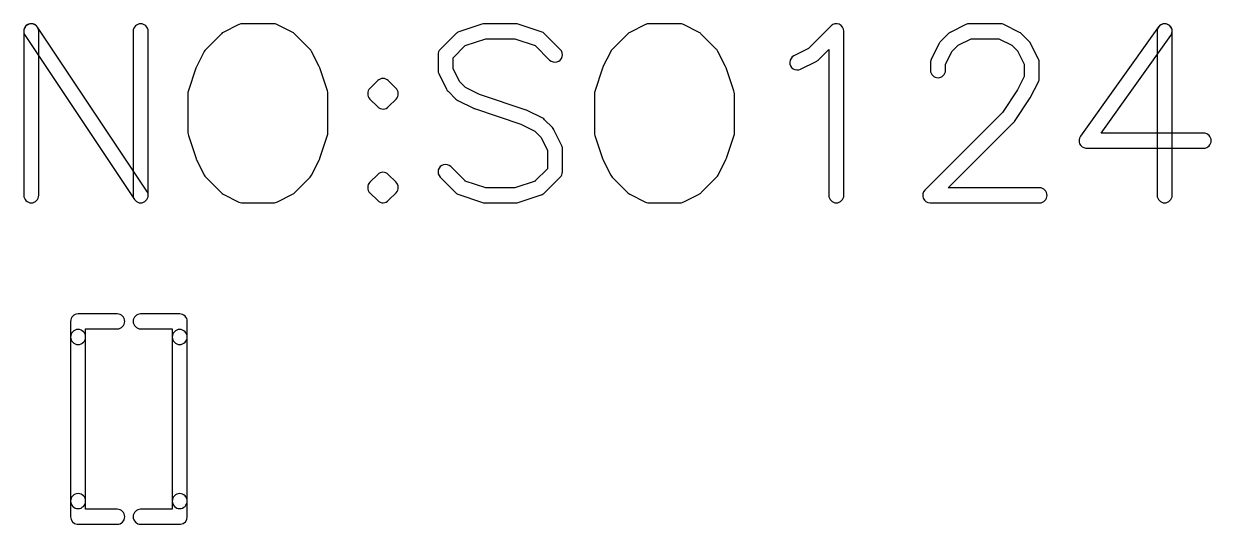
# Model space of a CAD drawing. Extents: x -27.1 to 63, y -62.3 to 29.6.
# Drawn here: x -26.98 to -3.25, y -62.31 to -52.3 of the extents above; entities that cross this region are included whole.
import ezdxf

# ---------------------------------------------------------------- set-up
doc = ezdxf.new("R2010")
doc.units = 0
doc.header["$MEASUREMENT"] = 0
doc.layers.get('0').update_dxf_attribs({"linetype": 'CONTINUOUS'})

msp = doc.modelspace()

# ---------------------------------------------------------------- linework, layer by layer
for points in [[(-26.708999, -52.368999, 0.999986), (-26.958999, -52.535), (-26.958999, -52.535), (-24.772, -55.815996), (-24.772, -55.815996, 1), (-24.522, -55.65), (-24.522, -55.65), (-26.708999, -52.368999)], [(-26.683999, -52.452002, 1), (-26.984001, -52.452002), (-26.984001, -52.452002), (-26.984001, -55.732998), (-26.984001, -55.732998, 1), (-26.683999, -55.732998), (-26.683999, -55.732998), (-26.683999, -52.452002)], [(-24.497, -52.452002, 1), (-24.797, -52.452002), (-24.797, -52.452002), (-24.797, -55.732998), (-24.797, -55.732998, 1), (-24.497, -55.732998), (-24.497, -55.732998), (-24.497, -52.452002)], [(-21.923999, -52.317998, 0.116431), (-21.990999, -52.301997), (-21.990999, -52.301997), (-22.616001, -52.301997), (-22.616001, -52.301997, 0.101346), (-22.675, -52.313999), (-22.675, -52.313999), (-22.677, -52.315), (-22.677, -52.315, 0.01119), (-22.683, -52.317998), (-22.683, -52.317998), (-22.995, -52.473999), (-22.995, -52.473999, 0.080612), (-23.034001, -52.501997), (-23.034001, -52.501997), (-23.347, -52.815), (-23.347, -52.815, 0.08661), (-23.377, -52.857002), (-23.377, -52.857002), (-23.377, -52.857998), (-23.377, -52.857998), (-23.530999, -53.165996), (-23.530999, -53.165996, 0.043406), (-23.540999, -53.19), (-23.540999, -53.19), (-23.540999, -53.191001), (-23.540999, -53.191001), (-23.695, -53.655), (-23.695, -53.655, 0.080086), (-23.703, -53.702002), (-23.703, -53.702002), (-23.703, -54.482998), (-23.703, -54.482998, 0.093862), (-23.692998, -54.537998), (-23.692998, -54.537998), (-23.692, -54.538999), (-23.692, -54.538999), (-23.538999, -54.998999), (-23.538999, -54.998999, 0.036021), (-23.530999, -55.018999), (-23.530999, -55.018999), (-23.375, -55.332002), (-23.375, -55.332002, 0.080611), (-23.347, -55.371001), (-23.347, -55.371001), (-23.034001, -55.682998), (-23.034001, -55.682998, 0.080615), (-22.995, -55.711001), (-22.995, -55.711001), (-22.683, -55.867002), (-22.683, -55.867002, 0.089404), (-22.632, -55.881997), (-22.632, -55.881997), (-22.616001, -55.883003), (-22.616001, -55.883003), (-21.990999, -55.883003), (-21.990999, -55.883003, 0.135352), (-21.913999, -55.861997), (-21.913999, -55.861997), (-21.912, -55.861001), (-21.912, -55.861001), (-21.610999, -55.711001), (-21.610999, -55.711001, 0.094851), (-21.566001, -55.677002), (-21.566001, -55.677002), (-21.26, -55.371001), (-21.26, -55.371001, 0.088129), (-21.23, -55.327998), (-21.23, -55.327998), (-21.229001, -55.326997), (-21.229001, -55.326997), (-21.075, -55.018999), (-21.075, -55.018999, 0.053504), (-21.063999, -54.988999), (-21.063999, -54.988999), (-21.063, -54.988003), (-21.063, -54.988003), (-20.911001, -54.53), (-20.911001, -54.53, 0.080086), (-20.903, -54.482998), (-20.903, -54.482998), (-20.903, -53.702002), (-20.903, -53.702002, 0.101355), (-20.915, -53.642998), (-20.915, -53.642998), (-20.915, -53.642002), (-20.915, -53.642002), (-21.067, -53.186001), (-21.067, -53.186001, 0.049506), (-21.078999, -53.158999), (-21.078999, -53.158999), (-21.078999, -53.157998), (-21.078999, -53.157998), (-21.232, -52.854004), (-21.232, -52.854004, 0.094866), (-21.266001, -52.808999), (-21.266001, -52.808999), (-21.267, -52.808003), (-21.267, -52.808003), (-21.572, -52.501997), (-21.572, -52.501997, 0.095632), (-21.618999, -52.47), (-21.618999, -52.47), (-21.621001, -52.468999), (-21.621001, -52.468999), (-21.923999, -52.317998)], [(-17.100001, -52.31, 0.080081), (-17.147001, -52.301997), (-17.147001, -52.301997), (-17.772001, -52.301997), (-17.772001, -52.301997, 0.092292), (-17.826, -52.312002), (-17.826, -52.312002), (-17.828, -52.312998), (-17.828, -52.312998), (-18.287999, -52.466001), (-18.287999, -52.466001, 0.11697), (-18.347001, -52.501997), (-18.347001, -52.501997), (-18.658999, -52.815), (-18.658999, -52.815, 0.198915), (-18.703, -52.921001), (-18.703, -52.921001), (-18.703, -53.233003), (-18.703, -53.233003, 0.11643), (-18.687001, -53.3), (-18.687001, -53.3), (-18.531, -53.612998), (-18.531, -53.612998, 0.080618), (-18.502999, -53.652002), (-18.502999, -53.652002), (-18.347001, -53.807998), (-18.347001, -53.807998, 0.080616), (-18.308, -53.836001), (-18.308, -53.836001), (-17.995, -53.991997), (-17.995, -53.991997, 0.029157), (-17.979, -53.998999), (-17.979, -53.998999), (-17.975999, -54), (-17.975999, -54), (-17.051, -54.308999), (-17.051, -54.308999), (-17.047999, -54.31), (-17.047999, -54.31), (-16.768999, -54.448999), (-16.768999, -54.448999), (-16.767001, -54.45), (-16.767001, -54.45), (-16.646, -54.571001), (-16.646, -54.571001), (-16.517001, -54.828999), (-16.517001, -54.828999), (-16.516, -54.83), (-16.516, -54.83), (-16.516, -55.202998), (-16.516, -55.202998), (-16.759, -55.446001), (-16.759, -55.446001), (-16.761, -55.447002), (-16.761, -55.447002), (-17.170001, -55.582998), (-17.170001, -55.582998), (-17.749, -55.582998), (-17.749, -55.582998), (-18.158, -55.447002), (-18.158, -55.447002), (-18.16, -55.446001), (-18.16, -55.446001), (-18.447001, -55.158999), (-18.447001, -55.158999, 1.000003), (-18.658999, -55.371001), (-18.658999, -55.371001), (-18.348999, -55.681001), (-18.348999, -55.681001, 0.121751), (-18.287999, -55.718999), (-18.287999, -55.718999), (-17.834, -55.87), (-17.834, -55.87), (-17.831, -55.871001), (-17.831, -55.871001, 0.101346), (-17.772001, -55.883003), (-17.772001, -55.883003), (-17.147001, -55.883003), (-17.147001, -55.883003, 0.080081), (-17.100001, -55.875), (-17.100001, -55.875), (-16.64, -55.721997), (-16.64, -55.721997), (-16.635999, -55.721001), (-16.635999, -55.721001, 0.12606), (-16.572001, -55.682998), (-16.572001, -55.682998), (-16.259, -55.37), (-16.259, -55.37, 0.196462), (-16.216001, -55.265), (-16.216001, -55.265), (-16.216001, -54.796001), (-16.216001, -54.796001, 0.116438), (-16.232001, -54.728999), (-16.232001, -54.728999), (-16.386001, -54.42), (-16.386001, -54.42), (-16.386001, -54.418999), (-16.386001, -54.418999, 0.086603), (-16.416, -54.377002), (-16.416, -54.377002), (-16.572001, -54.221001), (-16.572001, -54.221001, 0.080611), (-16.611001, -54.193003), (-16.611001, -54.193003), (-16.923999, -54.037002), (-16.923999, -54.037002, 0.034437), (-16.943, -54.028999), (-16.943, -54.028999), (-17.871, -53.718999), (-17.871, -53.718999), (-17.873, -53.718003), (-17.873, -53.718003), (-18.152001, -53.578999), (-18.152001, -53.578999), (-18.274, -53.456997), (-18.274, -53.456997), (-18.274, -53.456001), (-18.274, -53.456001), (-18.402999, -53.197998), (-18.402999, -53.197998), (-18.402999, -52.983003), (-18.402999, -52.983003), (-18.402, -52.981997), (-18.402, -52.981997), (-18.16, -52.738999), (-18.16, -52.738999), (-18.158, -52.737998), (-18.158, -52.737998), (-17.749, -52.602002), (-17.749, -52.602002), (-17.170001, -52.602002), (-17.170001, -52.602002), (-16.761, -52.737998), (-16.761, -52.737998), (-16.759, -52.738999), (-16.759, -52.738999), (-16.472001, -53.027002), (-16.472001, -53.027002, 1.000003), (-16.26, -52.815), (-16.26, -52.815), (-16.572001, -52.501997), (-16.572001, -52.501997, 0.133048), (-16.64, -52.462998), (-16.64, -52.462998), (-16.643, -52.462002), (-16.643, -52.462002), (-17.100001, -52.31)], [(-13.798999, -52.317998, 0.116432), (-13.866, -52.301997), (-13.866, -52.301997), (-14.491, -52.301997), (-14.491, -52.301997, 0.101348), (-14.55, -52.313999), (-14.55, -52.313999), (-14.552, -52.315), (-14.552, -52.315, 0.011188), (-14.557999, -52.317998), (-14.557999, -52.317998), (-14.87, -52.473999), (-14.87, -52.473999, 0.08061), (-14.909, -52.501997), (-14.909, -52.501997), (-15.222, -52.815), (-15.222, -52.815, 0.08661), (-15.252, -52.857002), (-15.252, -52.857002), (-15.252, -52.857998), (-15.252, -52.857998), (-15.406, -53.165996), (-15.406, -53.165996, 0.043406), (-15.416, -53.19), (-15.416, -53.19), (-15.416, -53.191001), (-15.416, -53.191001), (-15.57, -53.655), (-15.57, -53.655, 0.080086), (-15.577999, -53.702002), (-15.577999, -53.702002), (-15.577999, -54.482998), (-15.577999, -54.482998, 0.09386), (-15.568, -54.537998), (-15.568, -54.537998), (-15.567, -54.538999), (-15.567, -54.538999), (-15.413999, -54.998999), (-15.413999, -54.998999, 0.03602), (-15.406, -55.018999), (-15.406, -55.018999), (-15.25, -55.332002), (-15.25, -55.332002, 0.08061), (-15.222, -55.371001), (-15.222, -55.371001), (-14.909, -55.682998), (-14.909, -55.682998, 0.080614), (-14.87, -55.711001), (-14.87, -55.711001), (-14.557999, -55.867002), (-14.557999, -55.867002, 0.0894), (-14.507001, -55.881997), (-14.507001, -55.881997), (-14.491, -55.883003), (-14.491, -55.883003), (-13.866, -55.883003), (-13.866, -55.883003, 0.135352), (-13.789, -55.861997), (-13.789, -55.861997), (-13.787, -55.861001), (-13.787, -55.861001), (-13.486, -55.711001), (-13.486, -55.711001, 0.094855), (-13.441, -55.677002), (-13.441, -55.677002), (-13.135, -55.371001), (-13.135, -55.371001, 0.088129), (-13.105, -55.327998), (-13.105, -55.327998), (-13.104, -55.326997), (-13.104, -55.326997), (-12.95, -55.018999), (-12.95, -55.018999, 0.053503), (-12.938999, -54.988999), (-12.938999, -54.988999), (-12.938, -54.988003), (-12.938, -54.988003), (-12.786, -54.53), (-12.786, -54.53, 0.080086), (-12.778, -54.482998), (-12.778, -54.482998), (-12.778, -53.702002), (-12.778, -53.702002, 0.101356), (-12.79, -53.642998), (-12.79, -53.642998), (-12.79, -53.642002), (-12.79, -53.642002), (-12.942001, -53.186001), (-12.942001, -53.186001, 0.049506), (-12.954, -53.158999), (-12.954, -53.158999), (-12.954, -53.157998), (-12.954, -53.157998), (-13.107, -52.854004), (-13.107, -52.854004, 0.094865), (-13.141, -52.808999), (-13.141, -52.808999), (-13.142, -52.808003), (-13.142, -52.808003), (-13.447, -52.501997), (-13.447, -52.501997, 0.095634), (-13.494, -52.47), (-13.494, -52.47), (-13.496, -52.468999), (-13.496, -52.468999), (-13.798999, -52.317998)], [(-10.591, -52.452002, 0.668179), (-10.847001, -52.346001), (-10.847001, -52.346001), (-11.297, -52.797002), (-11.297, -52.797002), (-11.298, -52.797998), (-11.298, -52.797998), (-11.589, -52.942998), (-11.589, -52.942998, 1.000004), (-11.455, -53.211001), (-11.455, -53.211001), (-11.142, -53.055), (-11.142, -53.055, 0.094857), (-11.097, -53.021001), (-11.097, -53.021001), (-10.892, -52.816001), (-10.892, -52.816001), (-10.891, -52.816001), (-10.891, -52.816001), (-10.891, -55.732998), (-10.891, -55.732998, 1), (-10.591, -55.732998), (-10.591, -55.732998), (-10.591, -52.452002)], [(-7.392, -52.317998, 0.116431), (-7.459, -52.301997), (-7.459, -52.301997), (-8.084, -52.301997), (-8.084, -52.301997, 0.116431), (-8.151, -52.317998), (-8.151, -52.317998), (-8.454, -52.468999), (-8.454, -52.468999), (-8.456, -52.47), (-8.456, -52.47, 0.095633), (-8.503, -52.501997), (-8.503, -52.501997), (-8.652, -52.652002), (-8.652, -52.652002), (-8.653, -52.652998), (-8.653, -52.652998, 0.094864), (-8.687, -52.698003), (-8.687, -52.698003), (-8.836, -52.995996), (-8.836, -52.995996), (-8.836, -52.997002), (-8.836, -52.997002, 0.141465), (-8.859, -53.077002), (-8.859, -53.077002), (-8.859, -53.233003), (-8.859, -53.233003, 1), (-8.559, -53.233003), (-8.559, -53.233003), (-8.559, -53.112002), (-8.559, -53.112002), (-8.558, -53.110996), (-8.558, -53.110996), (-8.429, -52.852998), (-8.429, -52.852998), (-8.428, -52.852002), (-8.428, -52.852002), (-8.308, -52.731001), (-8.308, -52.731001), (-8.306, -52.73), (-8.306, -52.73), (-8.049, -52.602002), (-8.049, -52.602002), (-7.494, -52.602002), (-7.494, -52.602002), (-7.236, -52.731001), (-7.236, -52.731001), (-7.115, -52.852998), (-7.115, -52.852998), (-7.114, -52.854004), (-7.114, -52.854004), (-6.985, -53.110996), (-6.985, -53.110996), (-6.984, -53.112002), (-6.984, -53.112002), (-6.984, -53.353999), (-6.984, -53.353999), (-7.118, -53.621001), (-7.118, -53.621001), (-7.118, -53.622002), (-7.118, -53.622002), (-7.419, -54.073999), (-7.419, -54.073999), (-7.419, -54.075), (-7.419, -54.075), (-8.972, -55.627002), (-8.972, -55.627002, 0.668171), (-8.866, -55.883003), (-8.866, -55.883003), (-6.678, -55.883003), (-6.678, -55.883003, 1), (-6.678, -55.582998), (-6.678, -55.582998), (-8.504, -55.582998), (-8.504, -55.582998), (-7.197, -54.276997), (-7.197, -54.276997), (-7.196, -54.276001), (-7.196, -54.276001, 0.047491), (-7.178, -54.253999), (-7.178, -54.253999), (-6.866, -53.785), (-6.866, -53.785, 0.030641), (-6.857, -53.768999), (-6.857, -53.768999), (-6.703, -53.463003), (-6.703, -53.463003), (-6.702, -53.461997), (-6.702, -53.461997, 0.125486), (-6.684, -53.39), (-6.684, -53.39), (-6.684, -53.077002), (-6.684, -53.077002, 0.116437), (-6.7, -53.01), (-6.7, -53.01), (-6.857, -52.698003), (-6.857, -52.698003, 0.080617), (-6.885, -52.658999), (-6.885, -52.658999), (-7.041, -52.501997), (-7.041, -52.501997, 0.08061), (-7.08, -52.473999), (-7.08, -52.473999), (-7.392, -52.317998)], [(-4.056, -52.538999, 0.999986), (-4.3, -52.365), (-4.3, -52.365), (-5.863, -54.552998), (-5.863, -54.552998, 0.573661), (-5.757, -54.788999), (-5.757, -54.788999), (-5.741, -54.79), (-5.741, -54.79), (-3.397, -54.79), (-3.397, -54.79, 1), (-3.397, -54.49), (-3.397, -54.49), (-5.45, -54.49), (-5.45, -54.49), (-4.056, -52.538999)], [(-4.028, -52.452002, 1), (-4.328, -52.452002), (-4.328, -52.452002), (-4.328, -55.732998), (-4.328, -55.732998, 1), (-4.028, -55.732998), (-4.028, -55.732998), (-4.028, -52.452002)], [(-19.697, -53.44, 0.414212), (-19.909, -53.44), (-19.909, -53.44), (-20.065, -53.596001), (-20.065, -53.596001, 0.414214), (-20.065, -53.807998), (-20.065, -53.807998), (-19.909, -53.963999), (-19.909, -53.963999, 0.43367), (-19.69, -53.957002), (-19.69, -53.957002), (-19.540999, -53.807998), (-19.540999, -53.807998, 0.433657), (-19.548, -53.588999), (-19.548, -53.588999), (-19.697, -53.44)], [(-19.697, -55.315, 0.414225), (-19.909, -55.315), (-19.909, -55.315), (-20.065, -55.471001), (-20.065, -55.471001, 0.414214), (-20.065, -55.682998), (-20.065, -55.682998), (-19.909, -55.838999), (-19.909, -55.838999, 0.433663), (-19.69, -55.831997), (-19.69, -55.831997), (-19.540999, -55.682998), (-19.540999, -55.682998, 0.433658), (-19.548, -55.463999), (-19.548, -55.463999), (-19.697, -55.315)], [(-25.116001, -58.402998, 1), (-25.116001, -58.102998), (-25.116001, -58.102998), (-25.897, -58.102998), (-25.897, -58.102998, 0.414214), (-26.047, -58.253003), (-26.047, -58.253003), (-26.047, -58.566001), (-26.047, -58.566001, 1), (-25.747, -58.566001), (-25.747, -58.566001), (-25.747, -58.402998), (-25.747, -58.402998), (-25.116001, -58.402998)], [(-23.716001, -58.253003, 0.414214), (-23.865999, -58.102998), (-23.865999, -58.102998), (-24.647, -58.102998), (-24.647, -58.102998, 1), (-24.647, -58.402998), (-24.647, -58.402998), (-24.016001, -58.402998), (-24.016001, -58.402998), (-24.016001, -58.566001), (-24.016001, -58.566001, 1), (-23.716001, -58.566001), (-23.716001, -58.566001), (-23.716001, -58.253003)], [(-25.747, -58.566001, 1), (-26.047, -58.566001), (-26.047, -58.566001), (-26.047, -61.847002), (-26.047, -61.847002, 1), (-25.747, -61.847002), (-25.747, -61.847002), (-25.747, -58.566001)], [(-23.716001, -58.566001, 1), (-24.016001, -58.566001), (-24.016001, -58.566001), (-24.016001, -61.847002), (-24.016001, -61.847002, 1), (-23.716001, -61.847002), (-23.716001, -61.847002), (-23.716001, -58.566001)], [(-25.747, -61.847002, 1), (-26.047, -61.847002), (-26.047, -61.847002), (-26.047, -62.16), (-26.047, -62.16, 0.381314), (-25.914001, -62.308999), (-25.914001, -62.308999), (-25.897, -62.31), (-25.897, -62.31), (-25.116001, -62.31), (-25.116001, -62.31, 1), (-25.116001, -62.01), (-25.116001, -62.01), (-25.747, -62.01), (-25.747, -62.01), (-25.747, -61.847002)], [(-23.716001, -61.847002, 1), (-24.016001, -61.847002), (-24.016001, -61.847002), (-24.016001, -62.01), (-24.016001, -62.01), (-24.647, -62.01), (-24.647, -62.01, 1), (-24.647, -62.31), (-24.647, -62.31), (-23.865999, -62.31), (-23.865999, -62.31), (-23.848999, -62.308999), (-23.848999, -62.308999, 0.381319), (-23.716001, -62.16), (-23.716001, -62.16), (-23.716001, -61.847002)]]:
    msp.add_lwpolyline(points, format="xyb")

doc.saveas('drawing.dxf')
